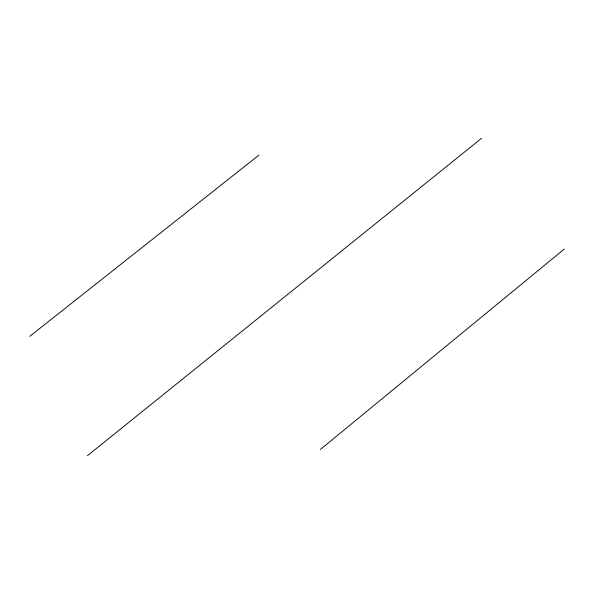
<?xml version="1.0" encoding="UTF-8"?>
<svg xmlns="http://www.w3.org/2000/svg" width="594" height="594" viewBox="0 0 594 594"><rect width="100%" height="100%" fill="white"/><g stroke="black" fill="none" stroke-linecap="round" stroke-linejoin="round"><path stroke-width="0.89" d="M320.404 449.45L564.3 249.042M87.467 455.665L481.511 138.335M29.7 336.382L258.932 155.116"/></g></svg>
